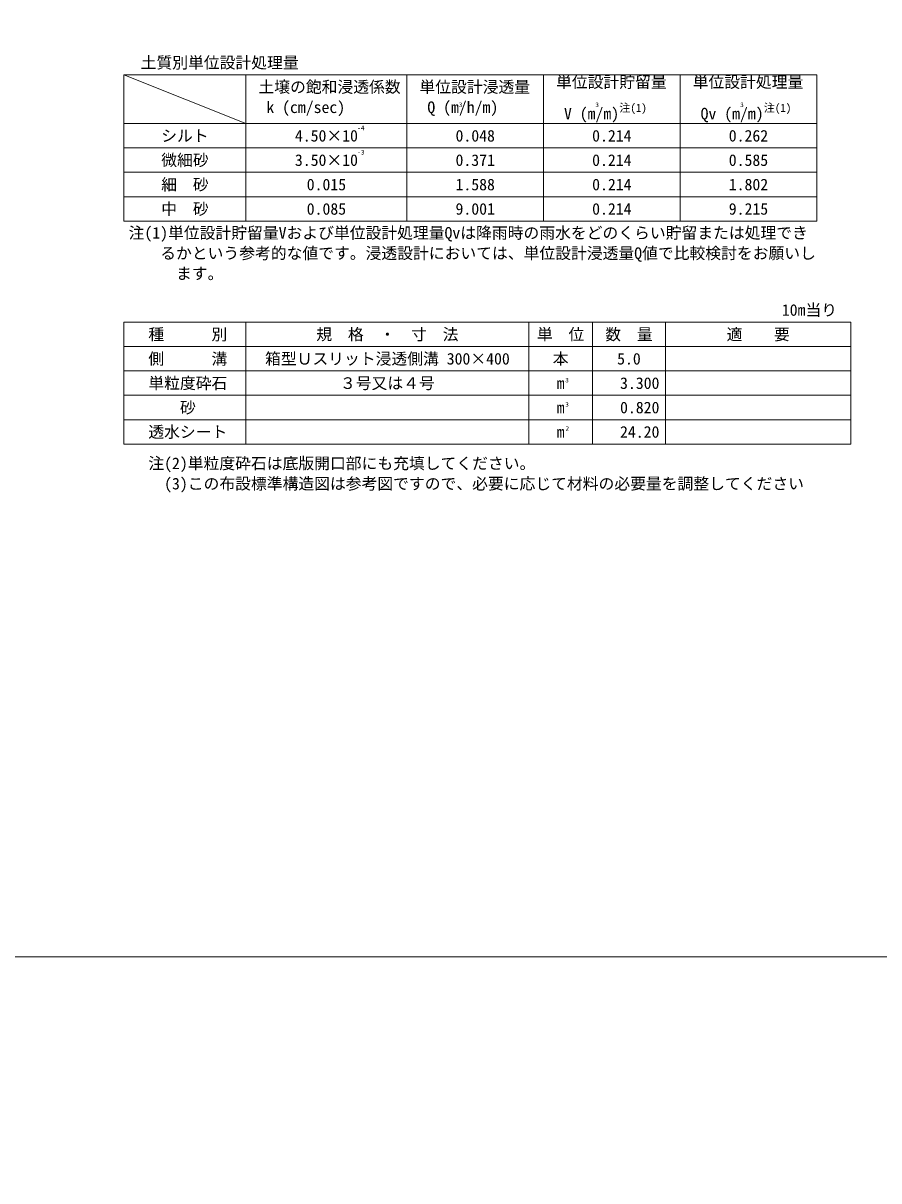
# Model space of a CAD drawing. Units: millimetres at full size, sheet at 1:20; details may follow other scales. Extents: x 0 to 23340, y -4498 to 8520.
# Drawn here: x 1754 to 3507, y 2381 to 4755 of the extents above; entities that cross this region are included whole.
import ezdxf
from ezdxf.enums import TextEntityAlignment as Align

# ---------------------------------------------------------------- set-up
doc = ezdxf.new("R2010")
doc.units = ezdxf.units.MM
doc.header["$LTSCALE"] = 20
doc.layers.add('0_2', color=7, linetype='Continuous', lineweight=13)
doc.layers.add('TITLE', color=7, linetype='Continuous', lineweight=13)
doc.styles.add('ＭＳ ゴシック', font='')
doc.styles.get('ＭＳ ゴシック').set_extended_font_data('MS Gothic')

msp = doc.modelspace()

# ---------------------------------------------------------------- linework, layer by layer
at = {"layer": 'TITLE'}
for p, q in [((2210.24, 4548.85), (1960.24, 4648.85)), ((2210.24, 4648.85), (2210.24, 4348.85)), ((2540.24, 4648.85), (2540.24, 4348.85)), ((2820.24, 4648.85), (2820.24, 4348.85)), ((3100.24, 4648.85), (3100.24, 4348.85)), ((1960.24, 4548.85), (3380.24, 4548.85)), ((1960.24, 4498.85), (3380.24, 4498.85)), ((1960.24, 4448.85), (3380.24, 4448.85)), ((1960.24, 4398.85), (3380.24, 4398.85)), ((2210.24, 4141.63), (2210.24, 3891.63)), ((2790.24, 4141.63), (2790.24, 3891.63)), ((2920.24, 4141.63), (2920.24, 3891.63)), ((3070.24, 4141.63), (3070.24, 3891.63)), ((1960.24, 4091.63), (3450.18, 4091.63)), ((1960.24, 4041.63), (3450.18, 4041.63)), ((1960.24, 3991.63), (3450.18, 3991.63)), ((1960.24, 3941.63), (3450.18, 3941.63))]:
    msp.add_line(p, q, dxfattribs=at)
at = {"layer": 'TITLE', "color": 2}
for points in [[(0, 2840), (3890, 2840), (3890, 5680), (0, 5680)], [(0, 0), (3890, 0), (3890, 2840), (0, 2840)]]:
    msp.add_lwpolyline(points, close=True, dxfattribs=at)
at = {"layer": 'TITLE'}
for points in [[(1960.24, 4648.85), (3380.24, 4648.85), (3380.24, 4348.85), (1960.24, 4348.85)], [(1960.24, 4141.63), (3450.18, 4141.63), (3450.18, 3891.63), (1960.24, 3891.63)]]:
    msp.add_lwpolyline(points, close=True, dxfattribs=at)

# ---------------------------------------------------------------- texts
at = {"layer": '0_2', "style": 'ＭＳ ゴシック'}
for s, p in [('注(1)単位設計貯留量Vおよび単位設計処理量Qvは降雨時の雨水をどのくらい貯留または処理でき', (1969.84, 4336.66)), ('\u3000\u3000るかという参考的な値です。浸透設計においては、単位設計浸透量Q値で比較検討をお願いし', (1969.84, 4294.99)), ('\u3000\u3000\u3000ます。', (1969.84, 4253.32))]:
    msp.add_text(s, height=23.74, dxfattribs=at).set_placement(p, align=Align.TOP_LEFT)
at = {"layer": 'TITLE', "style": 'ＭＳ ゴシック'}
for s, p in [('土質別単位設計処理量', (1994.56, 4673.85)), ('種\u3000\u3000\u3000別', (2010.24, 4116.63)), ('側\u3000\u3000\u3000溝', (2010.24, 4066.63)), ('単粒度砕石', (2010.24, 4016.63)), ('透水シート', (2010.24, 3916.63))]:
    msp.add_text(s, height=23.74, dxfattribs=at).set_placement(p, align=Align.MIDDLE_LEFT)
for s, p in [('土壌の飽和浸透係数', (2235.96, 4635.87)), ('単位設計浸透量', (2565.96, 4635.87)), (' k (cm/sec)', (2235.96, 4594.2)), (' Q (m/h/m)', (2565.96, 4594.2)), ('注(2)単粒度砕石は底版開口部にも充填してください。', (2010.24, 3864.09)), ('\u3000(3)この布設標準構造図は参考図ですので、必要に応じて材料の必要量を調整してください', (2010.24, 3822.43))]:
    msp.add_text(s, height=23.74, dxfattribs=at).set_placement(p, align=Align.TOP_LEFT)
for s, height, p in [('単位設計貯留量', 23.74, (2845.96, 4615.11)), ('単位設計処理量', 23.74, (3125.96, 4615.11)), (' V (m/m)', 23.74, (2845.96, 4550.21)), ('注(1)', 16.61, (2975.46, 4567.71)), (' Qv (m/m)', 23.74, (3125.96, 4550.21)), ('注(1)', 16.61, (3271.64, 4567.71)), ('2', 9.49, (2865.31, 3916.05))]:
    msp.add_text(s, height=height, dxfattribs=at).set_placement(p, align=Align.BOTTOM_LEFT)
for s, height, p in [('3', 9.49, (2650.06, 4587.33)), ('3', 9.49, (2930.06, 4587.33)), ('3', 9.49, (3226.99, 4587.33)), ('シルト', 23.74, (2085.24, 4523.85)), ('4.50×10', 23.74, (2375.24, 4523.85)), ('-4', 9.494, (2445.85, 4540.02)), ('0.048', 23.74, (2680.24, 4523.85)), ('0.214', 23.74, (2960.24, 4523.85)), ('0.262', 23.74, (3240.24, 4523.85)), ('微細砂', 23.74, (2085.24, 4473.85)), ('-3', 9.494, (2445.85, 4490.02)), ('3.50×10', 23.74, (2375.24, 4473.85)), ('0.371', 23.74, (2680.24, 4473.85)), ('0.214', 23.74, (2960.24, 4473.85)), ('0.585', 23.74, (3240.24, 4473.85)), ('細\u3000砂', 23.74, (2085.24, 4423.85)), ('0.015', 23.74, (2375.24, 4423.85)), ('1.588', 23.74, (2680.24, 4423.85)), ('0.214', 23.74, (2960.24, 4423.85)), ('1.802', 23.74, (3240.24, 4423.85)), ('中\u3000砂', 23.74, (2085.24, 4373.85)), ('0.085', 23.74, (2375.24, 4373.85)), ('9.001', 23.74, (2680.24, 4373.85)), ('0.214', 23.74, (2960.24, 4373.85)), ('9.215', 23.74, (3240.24, 4373.85)), ('10m当り', 23.74, (3365.2, 4166.63)), ('規\u3000格\u3000・\u3000寸\u3000法', 23.74, (2500.24, 4116.63)), ('単\u3000位', 23.74, (2855.24, 4116.63)), ('数\u3000量', 23.74, (2995.24, 4116.63)), ('適\u3000\u3000要', 23.74, (3260.21, 4116.63)), ('箱型Ｕスリット浸透側溝 300×400', 23.74, (2500.24, 4066.63)), ('本', 23.74, (2855.24, 4066.63)), ('5.0', 23.74, (2995.24, 4066.63)), ('３号又は４号', 23.74, (2500.24, 4016.63)), ('m', 23.74, (2855.24, 4016.63)), ('3', 9.49, (2868.45, 4022.87)), ('砂', 23.74, (2091.25, 3966.63)), ('m', 23.74, (2855.24, 3966.63)), ('3', 9.49, (2868.45, 3972.87)), ('m', 23.74, (2855.24, 3916.63))]:
    msp.add_text(s, height=height, dxfattribs=at).set_placement(p, align=Align.MIDDLE_CENTER)
for s, p in [('3.300', (3057.77, 4016.63)), ('0.820', (3057.77, 3966.63)), ('24.20', (3057.77, 3916.63))]:
    msp.add_text(s, height=23.74, dxfattribs=at).set_placement(p, align=Align.MIDDLE_RIGHT)

doc.saveas('drawing.dxf')
